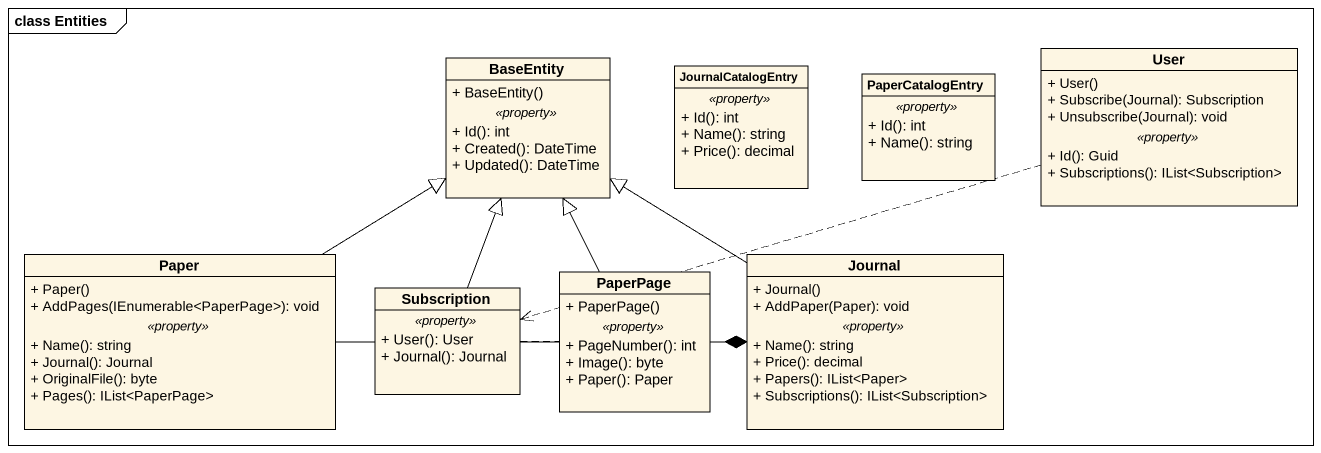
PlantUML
@startuml
mainframe class Entities
hide circle
hide empty members
skinparam classAttributeIconSize 0
class User {
  + User()
  + Subscribe(Journal): Subscription
  + Unsubscribe(Journal): void
  .. <<property>> ..
  + Id(): Guid
  + Subscriptions(): IList<Subscription>
}
class BaseEntity {
  + BaseEntity()
  .. <<property>> ..
  + Id(): int
  + Created(): DateTime
  + Updated(): DateTime
}
class JournalCatalogEntry {
  .. <<property>> ..
  + Id(): int
  + Name(): string
  + Price(): decimal
}
class PaperCatalogEntry {
  .. <<property>> ..
  + Id(): int
  + Name(): string
}
class Paper {
  + Paper()
  + AddPages(IEnumerable<PaperPage>): void
  .. <<property>> ..
  + Name(): string
  + Journal(): Journal
  + OriginalFile(): byte
  + Pages(): IList<PaperPage>
}
class Subscription {
  .. <<property>> ..
  + User(): User
  + Journal(): Journal
}
class PaperPage {
  + PaperPage()
  .. <<property>> ..
  + PageNumber(): int
  + Image(): byte
  + Paper(): Paper
}
class Journal {
  + Journal()
  + AddPaper(Paper): void
  .. <<property>> ..
  + Name(): string
  + Price(): decimal
  + Papers(): IList<Paper>
  + Subscriptions(): IList<Subscription>
}
User .left.> Subscription
Paper -up-|> BaseEntity
Paper -right-* Journal
Subscription -up-|> BaseEntity
Subscription .right.> Journal
PaperPage -up-|> BaseEntity
Journal -up-|> BaseEntity
@enduml
